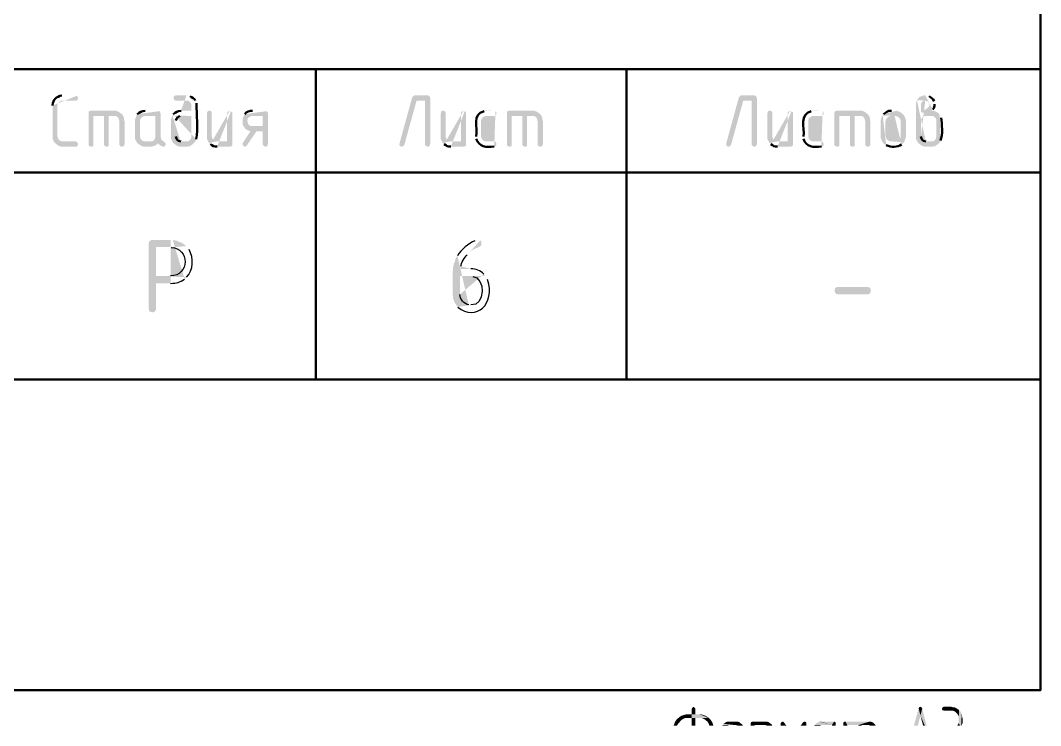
# Model space of a CAD drawing. Header units: millimetres. Extents: x -211 to 10565, y -2293 to 2244.
# Drawn here: x 5099.33 to 5148.56, y -768.85 to -734.8 of the extents above; entities that cross this region are included whole.
import ezdxf

# ---------------------------------------------------------------- set-up
doc = ezdxf.new("R2010")
doc.units = ezdxf.units.MM
doc.layers.add('PDF _Геометрия', color=7, linetype='Continuous')
doc.layers.add('PDF _Сплошная заливка', color=7, linetype='Continuous')

msp = doc.modelspace()

# ---------------------------------------------------------------- hatches: boundary and pattern name
at = {"layer": 'PDF _Сплошная заливка', "transparency": 33554559}
h = msp.add_hatch(color=256, dxfattribs=at)
h.paths.add_polyline_path([(5101.984, -738.425), (5101.328, -738.425)], flags=0)
h.paths.add_polyline_path([(5100.883, -738.912), (5100.883, -740.52), (5100.905, -740.583), (5100.947, -740.647), (5100.968, -740.71), (5101.032, -740.753), (5101.053, -740.774), (5101.116, -740.816), (5101.159, -740.858), (5101.222, -740.879), (5101.307, -740.901), (5102.026, -740.901), (5102.09, -740.858), (5102.09, -740.837), (5102.111, -740.774), (5102.111, -740.753), (5102.068, -740.689), (5102.047, -740.668), (5101.984, -740.647), (5101.349, -740.647), (5101.264, -740.626), (5101.201, -740.583), (5101.159, -740.541), (5101.116, -740.414), (5101.116, -738.89), (5101.137, -738.827), (5101.159, -738.806), (5101.201, -738.742), (5101.243, -738.721), (5101.307, -738.679), (5102.026, -738.679), (5102.09, -738.636), (5102.09, -738.615), (5102.111, -738.552), (5102.111, -738.531), (5102.068, -738.467), (5102.047, -738.446)], flags=0)
h = msp.add_hatch(color=256, dxfattribs=at)
h.paths.add_polyline_path([(5107.337, -738.425), (5106.808, -738.425), (5106.745, -738.467), (5106.724, -738.488), (5106.724, -738.573), (5106.745, -738.636), (5106.766, -738.658), (5106.83, -738.679), (5107.401, -738.679), (5107.464, -738.7), (5107.549, -738.785), (5107.57, -738.848), (5107.57, -739.165), (5107.083, -739.165)], flags=0)
h.paths.add_polyline_path([(5106.703, -739.335), (5106.66, -739.398), (5107.57, -739.419), (5107.57, -740.456), (5107.549, -740.52), (5107.507, -740.583), (5107.464, -740.626), (5107.401, -740.647), (5107.083, -740.647), (5107.761, -740.668), (5107.803, -740.541)], flags=0)
h.paths.add_polyline_path([(5107.824, -738.806), (5107.803, -738.742), (5107.761, -738.679)], flags=0)
h.paths.add_polyline_path([(5107.528, -738.467), (5107.401, -738.425)], flags=0)
for points in [[(5118.976, -738.425), (5118.32, -738.425), (5118.235, -738.51), (5117.621, -740.753), (5117.621, -740.816), (5117.642, -740.858), (5117.664, -740.879), (5117.748, -740.901), (5117.812, -740.879), (5117.812, -740.858), (5117.854, -740.816), (5118.447, -738.679), (5118.849, -738.679), (5119.103, -738.552), (5119.081, -738.488), (5119.039, -738.446)], [(5134.74, -738.425), (5134.084, -738.425), (5134, -738.51), (5133.386, -740.753), (5133.386, -740.816), (5133.407, -740.858), (5133.428, -740.879), (5133.513, -740.901), (5133.576, -740.879), (5133.576, -740.858), (5133.619, -740.816), (5134.211, -738.679), (5134.613, -738.679), (5134.867, -738.552), (5134.846, -738.488), (5134.804, -738.446)], [(5119.103, -738.552), (5118.849, -738.679), (5118.849, -740.816), (5118.912, -740.879), (5118.976, -740.901), (5118.997, -740.901), (5119.06, -740.879), (5119.081, -740.837), (5119.103, -740.774)], [(5134.867, -738.552), (5134.613, -738.679), (5134.613, -740.816), (5134.677, -740.879), (5134.74, -740.901), (5134.761, -740.901), (5134.825, -740.879), (5134.846, -740.837), (5134.867, -740.774)], [(5103.846, -739.165), (5102.724, -739.165), (5102.661, -739.187), (5102.619, -739.229), (5102.619, -740.816), (5102.64, -740.858), (5102.661, -740.879), (5102.746, -740.901), (5102.767, -740.901), (5102.83, -740.879), (5102.851, -740.837), (5102.851, -739.419), (5103.846, -739.419), (5104.248, -739.356), (5104.206, -739.314), (5104.163, -739.292), (5104.121, -739.25), (5104.058, -739.208), (5103.994, -739.187), (5103.931, -739.165)], [(5103.592, -739.419), (5103.359, -739.419), (5103.359, -740.816), (5103.402, -740.858), (5103.402, -740.879), (5103.486, -740.901), (5103.507, -740.901), (5103.571, -740.879), (5103.592, -740.837), (5103.592, -740.774)], [(5104.248, -739.356), (5103.846, -739.419), (5103.909, -739.419), (5103.973, -739.441), (5104.036, -739.483), (5104.058, -739.525), (5104.079, -739.589), (5104.1, -739.673), (5104.1, -740.816), (5104.142, -740.858), (5104.142, -740.879), (5104.227, -740.901), (5104.248, -740.901), (5104.311, -740.879), (5104.333, -740.837), (5104.354, -740.774), (5104.354, -739.673), (5104.333, -739.631), (5104.333, -739.546), (5104.29, -739.419)], [(5104.925, -739.398), (5104.862, -739.589), (5104.862, -740.52), (5104.883, -740.583), (5104.925, -740.647), (5104.946, -740.71), (5105.962, -740.731), (5105.983, -740.774), (5106.11, -740.858), (5106.174, -740.879), (5106.216, -740.901), (5106.258, -740.901), (5106.322, -740.837), (5106.343, -740.774), (5106.322, -740.71), (5106.258, -740.668), (5105.348, -740.647), (5105.327, -740.647), (5105.242, -740.626), (5105.179, -740.583), (5105.137, -740.541), (5105.094, -740.414), (5105.094, -739.631), (5105.116, -739.568), (5105.137, -739.546), (5105.179, -739.483), (5105.221, -739.462), (5105.285, -739.419), (5105.835, -739.419)], [(5108.459, -739.165), (5108.417, -739.165), (5108.353, -739.208), (5108.353, -739.229), (5108.332, -739.292), (5108.332, -740.52), (5108.353, -740.583), (5108.395, -740.647), (5108.417, -740.71), (5108.819, -740.647), (5108.797, -740.647), (5108.713, -740.626), (5108.649, -740.583), (5108.607, -740.541), (5108.565, -740.414), (5108.565, -739.25), (5108.544, -739.208), (5108.522, -739.187)], [(5110.109, -739.398), (5110.088, -739.462), (5110.046, -739.525), (5110.046, -739.779), (5110.067, -739.864), (5110.109, -739.927), (5110.533, -739.906), (5110.469, -739.906), (5110.406, -739.885), (5110.342, -739.843), (5110.321, -739.8), (5110.279, -739.673), (5110.279, -739.61), (5110.3, -739.546), (5110.342, -739.483), (5110.406, -739.462), (5110.469, -739.419), (5111.019, -739.419)], [(5119.737, -739.165), (5119.695, -739.165), (5119.632, -739.208), (5119.632, -739.229), (5119.61, -739.292), (5119.61, -740.52), (5119.632, -740.583), (5119.674, -740.647), (5119.695, -740.71), (5120.097, -740.647), (5120.076, -740.647), (5119.991, -740.626), (5119.928, -740.583), (5119.886, -740.541), (5119.843, -740.414), (5119.843, -739.25), (5119.822, -739.208), (5119.801, -739.187)], [(5124.033, -739.165), (5122.911, -739.165), (5122.848, -739.187), (5122.806, -739.229), (5122.806, -740.816), (5122.827, -740.858), (5122.848, -740.879), (5122.933, -740.901), (5122.954, -740.901), (5123.017, -740.879), (5123.038, -740.837), (5123.038, -739.419), (5124.033, -739.419), (5124.435, -739.356), (5124.393, -739.314), (5124.35, -739.292), (5124.308, -739.25), (5124.245, -739.208), (5124.181, -739.187), (5124.118, -739.165)], [(5123.779, -739.419), (5123.546, -739.419), (5123.546, -740.816), (5123.589, -740.858), (5123.589, -740.879), (5123.673, -740.901), (5123.694, -740.901), (5123.758, -740.879), (5123.779, -740.837), (5123.779, -740.774)], [(5124.435, -739.356), (5124.033, -739.419), (5124.096, -739.419), (5124.16, -739.441), (5124.223, -739.483), (5124.245, -739.525), (5124.266, -739.589), (5124.287, -739.673), (5124.287, -740.816), (5124.329, -740.858), (5124.329, -740.879), (5124.414, -740.901), (5124.435, -740.901), (5124.498, -740.879), (5124.52, -740.837), (5124.541, -740.774), (5124.541, -739.673), (5124.52, -739.631), (5124.52, -739.546), (5124.477, -739.419)], [(5135.502, -739.165), (5135.46, -739.165), (5135.396, -739.208), (5135.396, -739.229), (5135.375, -739.292), (5135.375, -740.52), (5135.396, -740.583), (5135.438, -740.647), (5135.46, -740.71), (5135.862, -740.647), (5135.84, -740.647), (5135.756, -740.626), (5135.692, -740.583), (5135.65, -740.541), (5135.608, -740.414), (5135.608, -739.25), (5135.587, -739.208), (5135.565, -739.187)], [(5139.84, -739.165), (5138.718, -739.165), (5138.655, -739.187), (5138.612, -739.229), (5138.612, -740.816), (5138.634, -740.858), (5138.655, -740.879), (5138.739, -740.901), (5138.761, -740.901), (5138.824, -740.879), (5138.845, -740.837), (5138.845, -739.419), (5139.84, -739.419), (5140.242, -739.356), (5140.2, -739.314), (5140.157, -739.292), (5140.115, -739.25), (5140.051, -739.208), (5139.988, -739.187), (5139.924, -739.165)], [(5139.586, -739.419), (5139.353, -739.419), (5139.353, -740.816), (5139.395, -740.858), (5139.395, -740.879), (5139.48, -740.901), (5139.501, -740.901), (5139.565, -740.879), (5139.586, -740.837), (5139.586, -740.774)], [(5140.242, -739.356), (5139.84, -739.419), (5139.903, -739.419), (5139.967, -739.441), (5140.03, -739.483), (5140.051, -739.525), (5140.073, -739.589), (5140.094, -739.673), (5140.094, -740.816), (5140.136, -740.858), (5140.136, -740.879), (5140.221, -740.901), (5140.242, -740.901), (5140.305, -740.879), (5140.326, -740.837), (5140.348, -740.774), (5140.348, -739.673), (5140.326, -739.631), (5140.326, -739.546), (5140.284, -739.419)], [(5110.427, -740.16), (5110.067, -740.71), (5110.046, -740.774), (5110.046, -740.795), (5110.088, -740.858), (5110.109, -740.879), (5110.173, -740.901), (5110.215, -740.879), (5110.258, -740.837), (5110.723, -740.16), (5111.019, -740.16)], [(5104.946, -740.71), (5105.01, -740.753), (5105.031, -740.774), (5105.094, -740.816), (5105.137, -740.858), (5105.2, -740.879), (5105.285, -740.901), (5105.666, -740.901), (5105.729, -740.879), (5105.814, -740.858), (5105.856, -740.816), (5105.92, -740.795), (5105.962, -740.731)], [(5140.2, -748.032), (5138.803, -748.032), (5138.697, -748.011), (5138.634, -747.947), (5138.612, -747.841), (5138.634, -747.757), (5138.697, -747.693), (5138.803, -747.672), (5140.2, -747.672), (5140.284, -747.693), (5140.348, -747.757), (5140.369, -747.841), (5140.348, -747.947), (5140.284, -748.011)]]:
    msp.add_hatch(color=256, dxfattribs=at).paths.add_polyline_path(points)
h = msp.add_hatch(color=256, dxfattribs=at)
h.paths.add_polyline_path([(5142.993, -738.425), (5142.929, -738.425), (5142.739, -738.488), (5142.675, -738.531), (5142.675, -738.552), (5142.612, -738.615), (5142.591, -738.658), (5142.993, -738.679), (5143.12, -738.721), (5143.141, -738.742), (5143.183, -738.806), (5143.183, -738.933), (5143.141, -738.996), (5143.098, -739.039), (5143.035, -739.081), (5142.887, -739.187), (5142.781, -739.25), (5143.606, -739.271), (5143.564, -739.25), (5143.501, -739.208), (5143.437, -739.187), (5143.289, -739.187), (5143.31, -739.165), (5143.352, -739.102)], flags=0)
h.paths.add_polyline_path([(5143.437, -738.848), (5143.416, -738.785), (5143.416, -738.7)], flags=0)
h.paths.add_polyline_path([(5143.183, -738.467), (5143.056, -738.425)], flags=0)
h = msp.add_hatch(color=256, dxfattribs=at)
h.paths.add_polyline_path([(5142.591, -738.658), (5142.569, -738.721), (5142.548, -738.806), (5142.548, -740.52), (5142.569, -740.583), (5142.612, -740.647), (5142.633, -740.71), (5142.696, -740.753), (5142.718, -740.774), (5142.781, -740.816), (5142.823, -740.858), (5142.887, -740.879), (5142.972, -740.901), (5143.331, -740.901), (5143.395, -740.879), (5143.458, -740.879), (5143.585, -740.795), (5143.628, -740.753), (5143.649, -740.731), (5143.712, -740.668), (5143.035, -740.647), (5143.014, -740.647)], flags=0)
h.paths.add_polyline_path([(5142.781, -740.414), (5142.781, -739.631), (5142.802, -739.568), (5142.823, -739.546), (5142.866, -739.483), (5142.908, -739.462), (5142.972, -739.419), (5143.289, -739.419), (5143.691, -739.377), (5143.649, -739.314), (5143.606, -739.271), (5142.781, -739.25), (5142.781, -738.848), (5142.802, -738.785), (5142.845, -738.721), (5142.866, -738.721), (5142.908, -738.7), (5142.993, -738.679)], flags=0)
h = msp.add_hatch(color=256, dxfattribs=at)
h.paths.add_polyline_path([(5105.962, -739.165), (5105.348, -739.165)], flags=0)
h.paths.add_polyline_path([(5104.967, -739.335), (5104.925, -739.398), (5105.835, -739.419), (5105.835, -740.456), (5105.814, -740.52), (5105.772, -740.583), (5105.729, -740.626), (5105.666, -740.647), (5105.348, -740.647), (5106.258, -740.668), (5106.237, -740.647), (5106.174, -740.604), (5106.131, -740.562), (5106.131, -740.541), (5106.11, -740.477), (5106.089, -740.393), (5106.089, -739.292), (5106.068, -739.229), (5106.025, -739.187)], flags=0)
h = msp.add_hatch(color=256, dxfattribs=at)
h.paths.add_polyline_path([(5106.66, -739.398), (5106.597, -739.589), (5106.597, -740.52), (5106.618, -740.583), (5106.66, -740.647), (5106.681, -740.71), (5106.745, -740.753), (5106.766, -740.774), (5106.83, -740.816), (5106.872, -740.858), (5106.935, -740.879), (5107.02, -740.901), (5107.38, -740.901), (5107.443, -740.879), (5107.507, -740.879), (5107.634, -740.795), (5107.676, -740.753), (5107.697, -740.731), (5107.761, -740.668), (5107.083, -740.647), (5107.062, -740.647)], flags=0)
h.paths.add_polyline_path([(5106.83, -740.414), (5106.83, -739.631)], flags=0)
h.paths.add_polyline_path([(5107.02, -739.419), (5107.57, -739.419)], flags=0)
h = msp.add_hatch(color=256, dxfattribs=at)
h.paths.add_polyline_path([(5109.432, -739.165), (5109.411, -739.165), (5109.348, -739.208), (5109.326, -739.229), (5109.305, -739.292), (5109.305, -740.647), (5108.819, -740.647), (5108.417, -740.71), (5108.48, -740.753), (5108.501, -740.774)], flags=0)
h.paths.add_polyline_path([(5108.819, -740.901), (5109.453, -740.901), (5109.517, -740.879), (5109.559, -740.837), (5109.559, -739.25), (5109.517, -739.208), (5109.496, -739.187)], flags=0)
h = msp.add_hatch(color=256, dxfattribs=at)
h.paths.add_polyline_path([(5111.146, -739.165), (5110.533, -739.165)], flags=0)
h.paths.add_polyline_path([(5110.152, -739.335), (5110.109, -739.398), (5111.019, -739.419), (5111.019, -739.906), (5110.533, -739.906), (5110.109, -739.927), (5110.152, -739.97), (5110.173, -740.033), (5110.3, -740.118), (5110.427, -740.16), (5111.019, -740.16), (5111.019, -740.774), (5111.062, -740.858), (5111.083, -740.879), (5111.146, -740.901), (5111.167, -740.901), (5111.231, -740.879), (5111.252, -740.837), (5111.273, -740.774), (5111.273, -739.292), (5111.252, -739.229), (5111.21, -739.187)], flags=0)
h = msp.add_hatch(color=256, dxfattribs=at)
h.paths.add_polyline_path([(5120.711, -739.165), (5120.69, -739.165), (5120.626, -739.208), (5120.605, -739.229), (5120.584, -739.292), (5120.584, -740.647), (5120.097, -740.647), (5119.695, -740.71), (5119.759, -740.753), (5119.78, -740.774)], flags=0)
h.paths.add_polyline_path([(5120.097, -740.901), (5120.732, -740.901), (5120.795, -740.879), (5120.838, -740.837), (5120.838, -739.25), (5120.774, -739.187)], flags=0)
h = msp.add_hatch(color=256, dxfattribs=at)
h.paths.add_polyline_path([(5122.192, -739.165), (5121.769, -739.165), (5121.705, -739.187)], flags=0)
h.paths.add_polyline_path([(5121.324, -740.414), (5121.324, -740.52)], flags=0)
h.paths.add_polyline_path([(5122.192, -740.901), (5122.213, -740.901), (5122.277, -740.858), (5122.298, -740.837), (5122.298, -740.753), (5122.277, -740.689), (5122.255, -740.668), (5122.192, -740.647), (5121.79, -740.647), (5121.705, -740.626), (5121.642, -740.583), (5121.599, -740.541), (5121.557, -740.414), (5121.557, -739.631), (5121.578, -739.568), (5121.599, -739.546), (5121.642, -739.483), (5121.684, -739.462), (5121.748, -739.419), (5122.213, -739.419), (5122.277, -739.377), (5122.298, -739.356), (5122.298, -739.271), (5122.277, -739.208), (5122.255, -739.187)], flags=0)
h = msp.add_hatch(color=256, dxfattribs=at)
h.paths.add_polyline_path([(5136.475, -739.165), (5136.454, -739.165), (5136.391, -739.208), (5136.369, -739.229), (5136.348, -739.292), (5136.348, -740.647), (5135.862, -740.647), (5135.46, -740.71), (5135.523, -740.753), (5135.544, -740.774)], flags=0)
h.paths.add_polyline_path([(5135.862, -740.901), (5136.496, -740.901), (5136.56, -740.879), (5136.602, -740.837), (5136.602, -739.25), (5136.539, -739.187)], flags=0)
h = msp.add_hatch(color=256, dxfattribs=at)
h.paths.add_polyline_path([(5137.978, -739.165), (5137.554, -739.165), (5137.491, -739.187)], flags=0)
h.paths.add_polyline_path([(5137.11, -740.414), (5137.11, -740.52)], flags=0)
h.paths.add_polyline_path([(5137.978, -740.901), (5137.999, -740.901), (5138.062, -740.858), (5138.083, -740.837), (5138.083, -740.753), (5138.062, -740.689), (5138.041, -740.668), (5137.978, -740.647), (5137.576, -740.647), (5137.491, -740.626), (5137.427, -740.583), (5137.385, -740.541), (5137.343, -740.414), (5137.343, -739.631), (5137.364, -739.568), (5137.385, -739.546), (5137.427, -739.483), (5137.47, -739.462), (5137.533, -739.419), (5137.999, -739.419), (5138.062, -739.377), (5138.083, -739.356), (5138.083, -739.271), (5138.062, -739.208), (5138.041, -739.187)], flags=0)
h = msp.add_hatch(color=256, dxfattribs=at)
h.paths.add_polyline_path([(5140.94, -739.398), (5140.898, -739.441), (5140.855, -739.568), (5140.834, -739.652), (5140.834, -740.435), (5140.898, -740.626), (5140.982, -740.753), (5141.046, -740.795), (5141.109, -740.837)], flags=0)
h.paths.add_polyline_path([(5141.85, -740.795), (5141.956, -740.689), (5141.363, -740.647), (5141.279, -740.647), (5141.152, -740.562), (5141.152, -740.541), (5141.109, -740.499), (5141.088, -740.435), (5141.067, -740.35), (5141.067, -739.694), (5141.109, -739.568), (5141.173, -739.504), (5141.173, -739.483), (5141.236, -739.441), (5141.3, -739.419), (5141.511, -739.419)], flags=0)
h = msp.add_hatch(color=256, dxfattribs=at)
h.paths.add_polyline_path([(5141.511, -739.165), (5141.363, -739.165)], flags=0)
h.paths.add_polyline_path([(5140.982, -739.335), (5140.94, -739.398), (5141.511, -739.419), (5141.554, -739.419), (5141.617, -739.441), (5141.681, -739.462), (5141.787, -739.568), (5141.808, -739.652), (5141.808, -740.456), (5141.765, -740.52), (5141.723, -740.562), (5141.723, -740.583), (5141.66, -740.626), (5141.596, -740.647), (5141.363, -740.647), (5141.956, -740.689), (5141.998, -740.626), (5142.062, -740.435), (5142.062, -739.631), (5141.998, -739.441), (5141.956, -739.377), (5141.914, -739.335), (5141.892, -739.335), (5141.85, -739.271), (5141.787, -739.229), (5141.66, -739.187), (5141.596, -739.165)], flags=0)
h = msp.add_hatch(color=256, dxfattribs=at)
h.paths.add_polyline_path([(5143.691, -739.377), (5143.289, -739.419), (5143.352, -739.419), (5143.416, -739.441), (5143.501, -739.525), (5143.522, -739.589), (5143.522, -740.456), (5143.501, -740.52), (5143.458, -740.583), (5143.416, -740.626), (5143.352, -740.647), (5143.035, -740.647), (5143.712, -740.668), (5143.733, -740.604)], flags=0)
h.paths.add_polyline_path([(5143.754, -739.504), (5143.733, -739.419)], flags=0)
h = msp.add_hatch(color=256, dxfattribs=at)
h.paths.add_polyline_path([(5106.576, -745.408), (5105.708, -745.408), (5105.602, -745.429), (5105.539, -745.492), (5105.518, -745.577), (5105.518, -748.73), (5105.539, -748.815), (5105.602, -748.878), (5105.708, -748.899), (5105.793, -748.878), (5105.856, -748.815), (5105.877, -748.73), (5105.877, -747.503), (5106.576, -747.503)], flags=0)
h.paths.add_polyline_path([(5107.253, -747.291), (5107.337, -747.206), (5105.877, -747.143), (5105.877, -745.746), (5106.576, -745.746), (5107.316, -745.704), (5107.253, -745.641), (5107.168, -745.577), (5107.083, -745.535), (5106.978, -745.492), (5106.893, -745.45), (5106.787, -745.429), (5106.681, -745.408)], flags=0)
h = msp.add_hatch(color=256, dxfattribs=at)
h.paths.add_polyline_path([(5107.316, -745.704), (5106.576, -745.746), (5106.597, -745.768)], flags=0)
h.paths.add_polyline_path([(5106.576, -747.143), (5105.877, -747.143), (5107.337, -747.206)], flags=0)
h.paths.add_polyline_path([(5107.464, -745.873), (5107.401, -745.789)], flags=0)
h = msp.add_hatch(color=256, dxfattribs=at)
h.paths.add_polyline_path([(5121.409, -745.408), (5121.367, -745.408), (5121.261, -745.45)], flags=0)
h.paths.add_polyline_path([(5120.415, -746.17), (5120.351, -746.275), (5120.309, -746.36), (5120.288, -746.466), (5120.245, -746.55), (5120.203, -746.762), (5120.203, -746.868), (5120.182, -746.974), (5120.182, -748.032), (5120.203, -748.095), (5120.203, -748.201), (5120.224, -748.286), (5120.266, -748.391), (5120.309, -748.476), (5120.372, -748.561), (5121.07, -748.54), (5120.965, -748.54)], flags=0)
h.paths.add_polyline_path([(5120.541, -748.032), (5120.541, -747.143), (5121.748, -747.143), (5121.684, -747.058)], flags=0)
h.paths.add_polyline_path([(5121.07, -746.804), (5120.563, -746.804), (5120.563, -746.783), (5120.584, -746.677)], flags=0)
h.paths.add_polyline_path([(5120.88, -746.127), (5121.049, -745.958), (5121.134, -745.894), (5121.303, -745.81), (5121.409, -745.768), (5121.494, -745.725), (5121.557, -745.683), (5121.578, -745.577), (5121.578, -745.492), (5121.515, -745.429)], flags=0)
h = msp.add_hatch(color=256, dxfattribs=at)
h.paths.add_polyline_path([(5121.748, -747.143), (5121.07, -747.143), (5121.155, -747.164)], flags=0)
h.paths.add_polyline_path([(5121.07, -748.54), (5120.372, -748.561), (5120.436, -748.645)], flags=0)
h.paths.add_polyline_path([(5121.875, -747.312), (5121.811, -747.228)], flags=0)

# ---------------------------------------------------------------- linework, layer by layer
at = {"layer": 'PDF _Геометрия', "lineweight": 50}
for points in [[(4753.493, -767.14), (4753.493, -480.225), (5148.558, -480.225), (5148.558, -767.14)], [(4963.616, -767.14), (4963.616, -712.165), (5148.558, -712.165), (5148.558, -767.14)]]:
    msp.add_lwpolyline(points, close=True, dxfattribs=at)
for points in [[(4963.616, -737.155), (5028.599, -737.155), (5148.558, -737.155)], [(5113.58, -737.155), (5113.58, -752.137)], [(5128.582, -737.155), (5128.582, -752.137)], [(5098.577, -742.149), (5148.558, -742.149)], [(5028.599, -752.137), (5148.558, -752.137)]]:
    msp.add_lwpolyline(points, dxfattribs=at)
for points in [[(5101.328, -738.425), (5101.057, -738.495), (5100.897, -738.617), (5100.883, -738.912)], [(5107.761, -738.679), (5107.733, -738.591), (5107.599, -738.516), (5107.528, -738.467)], [(5107.803, -740.541), (5107.925, -740.031), (5107.817, -739.366), (5107.824, -738.806)], [(5143.416, -738.7), (5143.346, -738.568), (5143.307, -738.562), (5143.183, -738.467)], [(5143.352, -739.102), (5143.432, -739.039), (5143.447, -738.945), (5143.437, -738.848)], [(5105.348, -739.165), (5105.163, -739.186), (5105.101, -739.239), (5104.967, -739.335)], [(5107.083, -739.165), (5106.898, -739.186), (5106.836, -739.239), (5106.703, -739.335)], [(5106.83, -739.631), (5106.865, -739.515), (5106.917, -739.477), (5107.02, -739.419)], [(5110.533, -739.165), (5110.39, -739.166), (5110.237, -739.213), (5110.152, -739.335)], [(5121.705, -739.187), (5121.108, -739.342), (5121.404, -739.956), (5121.324, -740.414)], [(5137.491, -739.187), (5136.894, -739.342), (5137.19, -739.956), (5137.11, -740.414)], [(5141.363, -739.165), (5141.145, -739.167), (5141.126, -739.237), (5140.982, -739.335)], [(5143.733, -740.604), (5143.836, -740.336), (5143.812, -739.796), (5143.754, -739.504)], [(5107.062, -740.647), (5106.9, -740.618), (5106.866, -740.554), (5106.83, -740.414)], [(5143.014, -740.647), (5142.852, -740.618), (5142.817, -740.554), (5142.781, -740.414)], [(5108.501, -740.774), (5108.592, -740.849), (5108.692, -740.916), (5108.819, -740.901)], [(5119.78, -740.774), (5119.87, -740.849), (5119.971, -740.916), (5120.097, -740.901)], [(5121.324, -740.52), (5121.463, -740.917), (5121.803, -740.943), (5122.192, -740.901)], [(5135.544, -740.774), (5135.635, -740.849), (5135.735, -740.916), (5135.862, -740.901)], [(5137.11, -740.52), (5137.249, -740.917), (5137.588, -740.943), (5137.978, -740.901)], [(5141.109, -740.837), (5141.341, -740.933), (5141.639, -740.943), (5141.85, -740.795)]]:
    msp.add_open_spline(points, degree=3, dxfattribs=at)
at = {"layer": 'PDF _Геометрия', "lineweight": 25}
for points in [[(5106.597, -745.768), (5107.506, -745.786), (5107.492, -747.147), (5106.576, -747.143)], [(5121.261, -745.45), (5120.941, -745.566), (5120.599, -745.876), (5120.415, -746.17)], [(5107.337, -747.206), (5107.69, -746.87), (5107.699, -746.276), (5107.464, -745.873)], [(5120.584, -746.677), (5120.587, -746.542), (5120.779, -746.211), (5120.88, -746.127)], [(5121.684, -747.058), (5121.529, -746.894), (5121.298, -746.795), (5121.07, -746.804)], [(5106.576, -747.503), (5106.906, -747.484), (5106.99, -747.461), (5107.253, -747.291)], [(5121.155, -747.164), (5121.781, -747.199), (5121.769, -748.61), (5121.07, -748.54)], [(5120.436, -748.645), (5121.309, -749.343), (5122.267, -748.517), (5121.875, -747.312)], [(5120.965, -748.54), (5120.734, -748.506), (5120.525, -748.268), (5120.541, -748.032)]]:
    msp.add_open_spline(points, degree=3, dxfattribs=at)
at = {"layer": 'PDF _Сплошная заливка', "lineweight": 25, "transparency": 33554559}
for points in [[(5131.757, -767.986), (5131.82, -767.944), (5131.905, -768.303)], [(5131.82, -767.944), (5131.862, -767.986), (5131.905, -768.303)], [(5142.675, -768.028), (5142.696, -767.965), (5142.76, -768.367)], [(5142.696, -767.965), (5142.76, -768.367), (5142.76, -767.944)], [(5142.76, -767.944), (5142.802, -767.965), (5142.845, -768.028)], [(5142.76, -768.367), (5142.76, -767.944), (5142.845, -768.028)], [(5143.818, -767.986), (5143.839, -768.113), (5143.881, -767.944)], [(5143.839, -768.113), (5143.881, -767.944), (5143.903, -768.134)], [(5143.881, -767.944), (5143.903, -767.944), (5143.903, -768.134)], [(5143.903, -768.134), (5144.241, -767.944), (5144.241, -768.134)], [(5143.903, -767.944), (5143.903, -768.134), (5144.241, -767.944)], [(5144.241, -767.944), (5144.241, -768.134), (5144.326, -767.965)], [(5144.241, -768.134), (5144.326, -768.134), (5144.326, -767.965)], [(5144.326, -767.965), (5144.389, -768.155), (5144.389, -767.965)], [(5144.326, -768.134), (5144.326, -767.965), (5144.389, -768.155)], [(5144.389, -767.965), (5144.453, -767.986), (5144.453, -768.198)], [(5144.389, -768.155), (5144.389, -767.965), (5144.453, -768.198)], [(5131.037, -768.515), (5131.079, -768.748), (5131.101, -768.473)], [(5131.079, -768.748), (5131.101, -768.473), (5131.122, -768.705)], [(5131.101, -768.473), (5131.122, -768.705), (5131.143, -768.43)], [(5131.122, -768.705), (5131.143, -768.43), (5131.164, -768.642)], [(5131.143, -768.43), (5131.164, -768.642), (5131.206, -768.388)], [(5131.164, -768.642), (5131.206, -768.6), (5131.206, -768.388)], [(5131.206, -768.388), (5131.27, -768.557), (5131.27, -768.367)], [(5131.206, -768.6), (5131.206, -768.388), (5131.27, -768.557)], [(5131.27, -768.367), (5131.333, -768.515), (5131.333, -768.346)], [(5131.27, -768.557), (5131.27, -768.367), (5131.333, -768.515)], [(5131.333, -768.346), (5131.397, -768.325), (5131.397, -768.494)], [(5131.333, -768.515), (5131.333, -768.346), (5131.397, -768.494)], [(5131.397, -768.494), (5131.481, -768.494), (5131.481, -768.303)], [(5131.397, -768.325), (5131.397, -768.494), (5131.481, -768.303)], [(5131.481, -768.303), (5131.545, -768.494), (5131.545, -768.303)], [(5131.481, -768.494), (5131.481, -768.303), (5131.545, -768.494)], [(5131.545, -768.303), (5131.714, -768.494), (5131.714, -768.303)], [(5131.545, -768.494), (5131.545, -768.303), (5131.714, -768.494)], [(5131.714, -768.049), (5131.757, -767.986), (5131.905, -768.303)], [(5131.714, -768.303), (5131.714, -768.049), (5131.905, -768.303)], [(5131.714, -768.303), (5131.905, -768.303), (5132.539, -768.473)], [(5131.714, -768.494), (5131.714, -768.303), (5132.539, -768.473)], [(5131.714, -768.494), (5132.074, -768.494), (5132.539, -768.473)], [(5131.862, -767.986), (5131.905, -768.028), (5131.905, -768.303)], [(5131.905, -768.303), (5132.074, -768.303), (5132.539, -768.473)], [(5132.074, -768.303), (5132.159, -768.303), (5132.539, -768.473)], [(5132.074, -768.494), (5132.137, -768.494), (5132.539, -768.473)], [(5132.137, -768.494), (5132.222, -768.494), (5132.539, -768.473)], [(5132.159, -768.303), (5132.222, -768.325), (5132.539, -768.473)], [(5132.222, -768.325), (5132.286, -768.346), (5132.539, -768.473)], [(5132.222, -768.494), (5132.286, -768.515), (5132.539, -768.473)], [(5132.286, -768.346), (5132.349, -768.367), (5132.539, -768.473)], [(5132.286, -768.515), (5132.349, -768.557), (5132.539, -768.473)], [(5132.349, -768.367), (5132.412, -768.388), (5132.539, -768.473)], [(5132.349, -768.557), (5132.412, -768.6), (5132.539, -768.473)], [(5132.412, -768.6), (5132.455, -768.642), (5132.539, -768.473)], [(5132.455, -768.642), (5132.497, -768.684), (5132.539, -768.473)], [(5132.497, -768.684), (5132.539, -768.473), (5132.539, -768.748)], [(5132.539, -768.473), (5132.539, -768.748), (5132.582, -768.515)], [(5142.464, -768.854), (5142.675, -768.028), (5142.443, -768.854)], [(5142.485, -768.854), (5142.675, -768.028), (5142.464, -768.854)], [(5142.506, -768.854), (5142.675, -768.028), (5142.485, -768.854)], [(5142.548, -768.854), (5142.675, -768.028), (5142.506, -768.854)], [(5142.548, -768.854), (5142.675, -768.028), (5142.633, -768.854)], [(5142.675, -768.028), (5142.633, -768.854), (5142.76, -768.367)], [(5142.845, -768.028), (5142.972, -768.854), (5142.76, -768.367)], [(5142.972, -768.854), (5142.76, -768.367), (5142.887, -768.854)], [(5142.972, -768.854), (5143.056, -768.854), (5142.845, -768.028)], [(5143.797, -768.049), (5143.818, -768.113), (5143.818, -767.986)], [(5143.818, -768.113), (5143.818, -767.986), (5143.839, -768.113)], [(5144.453, -767.986), (5144.453, -768.198), (5144.516, -768.028)], [(5144.453, -768.198), (5144.495, -768.24), (5144.516, -768.028)], [(5144.495, -768.24), (5144.516, -768.028), (5144.537, -768.282)], [(5144.516, -768.028), (5144.537, -768.282), (5144.58, -768.071)], [(5144.537, -768.282), (5144.58, -768.346), (5144.58, -768.071)], [(5144.58, -768.071), (5144.601, -768.409), (5144.622, -768.113)], [(5144.58, -768.346), (5144.58, -768.071), (5144.601, -768.409)], [(5144.622, -768.113), (5144.664, -768.854), (5144.601, -768.727)], [(5144.622, -768.113), (5144.601, -768.727), (5144.601, -768.409)], [(5144.664, -768.854), (5144.622, -768.113), (5144.686, -768.155)], [(5144.664, -768.854), (5144.686, -768.155), (5144.707, -768.854)], [(5144.707, -768.854), (5144.686, -768.155), (5144.707, -768.219)], [(5144.728, -768.854), (5144.707, -768.219), (5144.749, -768.282)], [(5144.707, -768.854), (5144.707, -768.219), (5144.728, -768.854)], [(5144.749, -768.854), (5144.728, -768.854), (5144.749, -768.282)], [(5144.749, -768.282), (5144.77, -768.79), (5144.77, -768.346)], [(5144.749, -768.854), (5144.749, -768.282), (5144.77, -768.79)], [(5144.77, -768.409), (5144.791, -768.494), (5144.791, -768.748)], [(5144.77, -768.79), (5144.77, -768.409), (5144.791, -768.748)], [(5130.868, -768.854), (5130.868, -768.811), (5130.847, -768.854)], [(5130.889, -768.748), (5130.889, -768.854), (5130.868, -768.811)], [(5130.889, -768.854), (5130.868, -768.811), (5130.868, -768.854)], [(5130.91, -768.854), (5130.889, -768.748), (5130.91, -768.684)], [(5130.889, -768.854), (5130.91, -768.854), (5130.889, -768.748)], [(5130.952, -768.854), (5130.91, -768.684), (5130.952, -768.621)], [(5130.91, -768.854), (5130.952, -768.854), (5130.91, -768.684)], [(5130.974, -768.854), (5130.952, -768.621), (5130.995, -768.557)], [(5130.952, -768.854), (5130.974, -768.854), (5130.952, -768.621)], [(5130.974, -768.854), (5130.995, -768.557), (5130.995, -768.854)], [(5131.016, -768.854), (5130.995, -768.557), (5131.037, -768.515)], [(5130.995, -768.854), (5131.016, -768.854), (5130.995, -768.557)], [(5131.037, -768.811), (5131.016, -768.854), (5131.037, -768.515)], [(5131.037, -768.811), (5131.037, -768.515), (5131.079, -768.748)], [(5131.841, -768.854), (5131.714, -768.854), (5131.905, -768.494)], [(5131.714, -768.854), (5131.905, -768.494), (5131.714, -768.494)], [(5131.905, -768.854), (5131.905, -768.494), (5131.841, -768.854)], [(5132.539, -768.748), (5132.561, -768.811), (5132.582, -768.515)], [(5132.582, -768.515), (5132.603, -768.854), (5132.561, -768.811)], [(5132.603, -768.854), (5132.561, -768.811), (5132.582, -768.854)], [(5132.603, -768.854), (5132.582, -768.515), (5132.624, -768.557)], [(5132.624, -768.854), (5132.603, -768.854), (5132.624, -768.557)], [(5132.666, -768.621), (5132.666, -768.854), (5132.624, -768.557)], [(5132.666, -768.854), (5132.624, -768.557), (5132.645, -768.854)], [(5132.624, -768.854), (5132.624, -768.557), (5132.645, -768.854)], [(5132.666, -768.854), (5132.709, -768.854), (5132.666, -768.621)], [(5132.709, -768.854), (5132.666, -768.621), (5132.709, -768.684)], [(5132.73, -768.748), (5132.73, -768.854), (5132.709, -768.684)], [(5132.73, -768.854), (5132.709, -768.684), (5132.709, -768.854)], [(5132.73, -768.854), (5132.751, -768.854), (5132.73, -768.748)], [(5132.751, -768.854), (5132.73, -768.748), (5132.751, -768.811)], [(5132.751, -768.854), (5132.772, -768.854), (5132.751, -768.811)], [(5133.217, -768.854), (5133.217, -768.832), (5133.195, -768.854)], [(5133.217, -768.832), (5133.259, -768.769), (5133.873, -768.832)], [(5133.238, -768.854), (5133.28, -768.854), (5133.217, -768.832)], [(5133.28, -768.854), (5133.449, -768.854), (5133.217, -768.832)], [(5133.217, -768.832), (5133.449, -768.854), (5133.513, -768.832)], [(5133.217, -768.854), (5133.217, -768.832), (5133.238, -768.854)], [(5133.259, -768.769), (5133.322, -768.727), (5133.873, -768.832)], [(5133.322, -768.727), (5133.386, -768.684), (5133.873, -768.832)], [(5133.386, -768.684), (5133.449, -768.663), (5133.873, -768.832)], [(5133.449, -768.663), (5133.513, -768.663), (5133.873, -768.832)], [(5133.513, -768.663), (5133.873, -768.663), (5133.873, -768.832)], [(5133.873, -768.832), (5133.936, -768.854), (5133.936, -768.663)], [(5133.873, -768.663), (5133.873, -768.832), (5133.936, -768.663)], [(5133.978, -768.854), (5134, -768.854), (5133.936, -768.663)], [(5134, -768.854), (5133.936, -768.663), (5134.021, -768.684)], [(5133.936, -768.663), (5133.978, -768.854), (5133.936, -768.854)], [(5134, -768.854), (5134.021, -768.684), (5134.042, -768.854)], [(5134.042, -768.854), (5134.021, -768.684), (5134.063, -768.727)], [(5134.063, -768.854), (5134.042, -768.854), (5134.063, -768.727)], [(5134.063, -768.854), (5134.126, -768.854), (5134.063, -768.727)], [(5134.126, -768.854), (5134.063, -768.727), (5134.126, -768.769)], [(5134.126, -768.854), (5134.169, -768.854), (5134.126, -768.769)], [(5134.169, -768.854), (5134.126, -768.769), (5134.169, -768.811)], [(5134.19, -768.854), (5134.169, -768.854), (5134.169, -768.811)], [(5134.592, -768.854), (5134.571, -768.854), (5134.592, -768.684)], [(5134.571, -768.854), (5134.592, -768.684), (5134.571, -768.748)], [(5134.655, -768.854), (5134.592, -768.684), (5134.655, -768.663)], [(5134.592, -768.854), (5134.655, -768.854), (5134.592, -768.684)], [(5134.655, -768.854), (5134.677, -768.854), (5134.655, -768.663)], [(5134.677, -768.854), (5134.655, -768.663), (5134.677, -768.663)], [(5134.677, -768.854), (5134.761, -768.854), (5134.677, -768.663)], [(5134.761, -768.854), (5134.677, -768.663), (5134.761, -768.832)], [(5134.677, -768.663), (5134.761, -768.832), (5135.29, -768.663)], [(5134.761, -768.832), (5135.29, -768.832), (5135.29, -768.663)], [(5135.29, -768.663), (5135.354, -768.663), (5135.587, -768.811)], [(5135.29, -768.832), (5135.29, -768.663), (5135.587, -768.811)], [(5135.29, -768.832), (5135.354, -768.854), (5135.587, -768.811)], [(5135.354, -768.663), (5135.438, -768.684), (5135.481, -768.727)], [(5135.354, -768.663), (5135.481, -768.727), (5135.587, -768.811)], [(5135.502, -768.854), (5135.354, -768.854), (5135.587, -768.811)], [(5135.481, -768.727), (5135.544, -768.769), (5135.587, -768.811)], [(5135.544, -768.854), (5135.587, -768.811), (5135.502, -768.854)], [(5135.587, -768.854), (5135.544, -768.854), (5135.587, -768.811)], [(5135.608, -768.854), (5135.587, -768.854), (5135.587, -768.811)], [(5136.01, -768.748), (5136.116, -768.854), (5136.052, -768.684)], [(5136.01, -768.854), (5136.073, -768.854), (5136.01, -768.748)], [(5136.116, -768.854), (5136.01, -768.748), (5136.073, -768.854)], [(5136.116, -768.663), (5136.052, -768.684), (5136.137, -768.663)], [(5136.137, -768.663), (5136.052, -768.684), (5136.179, -768.705)], [(5136.052, -768.684), (5136.2, -768.854), (5136.179, -768.705)], [(5136.116, -768.854), (5136.052, -768.684), (5136.2, -768.854)], [(5136.2, -768.854), (5136.179, -768.705), (5136.285, -768.854)], [(5137.025, -768.854), (5137.089, -768.705), (5136.983, -768.854)], [(5137.089, -768.854), (5137.089, -768.705), (5137.025, -768.854)], [(5137.089, -768.705), (5137.152, -768.663), (5137.258, -768.748)], [(5137.089, -768.854), (5137.089, -768.705), (5137.195, -768.854)], [(5137.089, -768.705), (5137.195, -768.854), (5137.258, -768.748)], [(5137.152, -768.663), (5137.174, -768.663), (5137.258, -768.748)], [(5137.174, -768.663), (5137.237, -768.684), (5137.258, -768.748)], [(5137.195, -768.854), (5137.258, -768.854), (5137.258, -768.748)], [(5137.66, -768.854), (5137.66, -768.832), (5137.639, -768.854)], [(5137.66, -768.832), (5137.703, -768.769), (5138.486, -768.832)], [(5137.66, -768.854), (5137.681, -768.854), (5137.66, -768.832)], [(5137.681, -768.854), (5137.724, -768.854), (5137.66, -768.832)], [(5137.724, -768.854), (5137.893, -768.854), (5137.66, -768.832)], [(5137.66, -768.832), (5137.893, -768.854), (5137.957, -768.832)], [(5137.703, -768.769), (5137.766, -768.727), (5138.486, -768.832)], [(5137.766, -768.727), (5137.83, -768.684), (5138.486, -768.832)], [(5137.83, -768.684), (5137.893, -768.663), (5138.486, -768.832)], [(5137.893, -768.663), (5137.957, -768.663), (5138.486, -768.832)], [(5137.957, -768.663), (5138.486, -768.832), (5138.591, -768.663)], [(5138.57, -768.854), (5138.486, -768.854), (5138.591, -768.663)], [(5138.486, -768.854), (5138.591, -768.663), (5138.486, -768.832)], [(5138.57, -768.854), (5138.591, -768.663), (5138.612, -768.854)], [(5138.655, -768.684), (5138.655, -768.854), (5138.591, -768.663)], [(5138.655, -768.854), (5138.591, -768.663), (5138.612, -768.854)], [(5138.676, -768.727), (5138.676, -768.854), (5138.655, -768.684)], [(5138.676, -768.854), (5138.655, -768.684), (5138.655, -768.854)], [(5139.057, -768.854), (5139.036, -768.854), (5139.057, -768.684)], [(5139.036, -768.854), (5139.057, -768.684), (5139.036, -768.748)], [(5139.12, -768.854), (5139.057, -768.684), (5139.12, -768.663)], [(5139.057, -768.854), (5139.12, -768.854), (5139.057, -768.684)], [(5139.12, -768.854), (5139.141, -768.854), (5139.12, -768.663)], [(5139.141, -768.854), (5139.12, -768.663), (5139.141, -768.663)], [(5139.141, -768.854), (5139.226, -768.854), (5139.141, -768.663)], [(5139.226, -768.854), (5139.141, -768.663), (5139.226, -768.832)], [(5139.141, -768.663), (5139.226, -768.832), (5140.284, -768.663)], [(5139.226, -768.832), (5139.755, -768.832), (5140.284, -768.663)], [(5139.755, -768.832), (5139.924, -768.832), (5140.284, -768.663)], [(5139.755, -768.832), (5139.755, -768.854), (5139.924, -768.832)], [(5139.755, -768.854), (5139.924, -768.832), (5139.924, -768.854)], [(5139.924, -768.832), (5140.284, -768.832), (5140.284, -768.663)], [(5140.284, -768.663), (5140.369, -768.663), (5140.58, -768.811)], [(5140.284, -768.832), (5140.284, -768.663), (5140.58, -768.811)], [(5140.284, -768.832), (5140.348, -768.854), (5140.58, -768.811)], [(5140.496, -768.854), (5140.348, -768.854), (5140.58, -768.811)], [(5140.369, -768.663), (5140.432, -768.684), (5140.58, -768.811)], [(5140.432, -768.684), (5140.496, -768.727), (5140.58, -768.811)], [(5140.496, -768.727), (5140.538, -768.769), (5140.58, -768.811)], [(5140.538, -768.854), (5140.58, -768.811), (5140.496, -768.854)], [(5140.559, -768.854), (5140.58, -768.811), (5140.538, -768.854)], [(5140.58, -768.854), (5140.58, -768.811), (5140.559, -768.854)], [(5140.602, -768.854), (5140.58, -768.854), (5140.58, -768.811)], [(5144.58, -768.854), (5144.537, -768.854), (5144.58, -768.79)], [(5144.601, -768.854), (5144.58, -768.79), (5144.601, -768.727)], [(5144.58, -768.854), (5144.601, -768.854), (5144.58, -768.79)], [(5144.664, -768.854), (5144.601, -768.727), (5144.622, -768.854)], [(5144.601, -768.854), (5144.601, -768.727), (5144.622, -768.854)]]:
    msp.add_solid(points, dxfattribs=at)

doc.saveas('drawing.dxf')
